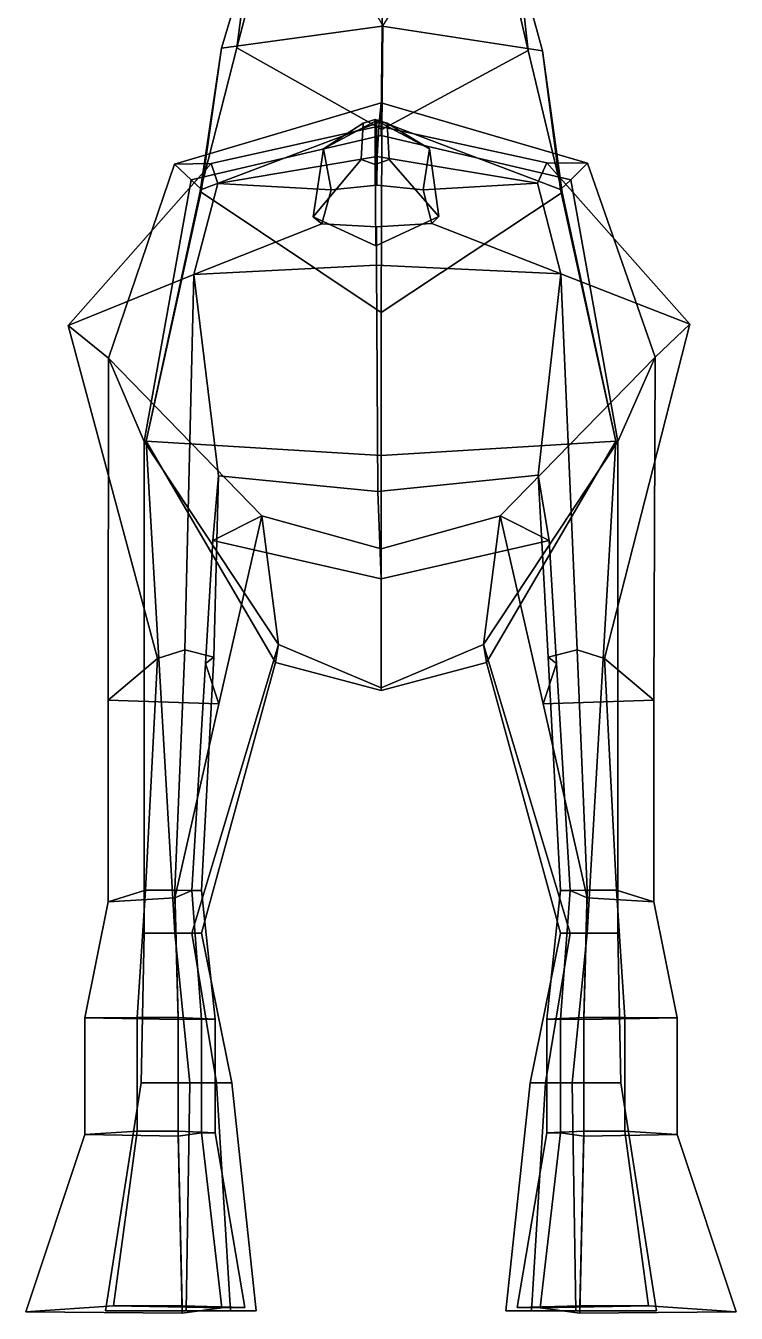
# Model space of a CAD drawing. Extents: x -87 to 93, y -151 to 313.
# Drawn here: x -84.8 to 84.8, y -151.2 to 156 of the extents above; entities that cross this region are included whole.
import ezdxf

# ---------------------------------------------------------------- set-up
doc = ezdxf.new("R2010")
doc.units = 0

msp = doc.modelspace()

# ---------------------------------------------------------------- linework, layer by layer
for points in [[(-31.585333, 172.102875, 172.904526), (-34.428154, 150.704956, 185.963425), (-22.539507, 196.031143, 212.649048), (-18.915947, 224.691772, 214.059937)], [(32.697491, 171.307068, 172.8694), (22.277111, 223.811615, 213.989761), (24.700687, 195.211151, 212.597214), (35.080704, 150.036774, 185.94072)], [(-34.428154, 150.704956, 185.963425), (0.182944, 131.18515, 203.210022), (0.464033, 156.068542, 218.634399), (-22.539507, 196.031143, 212.649048)], [(35.080704, 150.036774, 185.94072), (24.700687, 195.211151, 212.597214), (0.464033, 156.068542, 218.634399), (0.182944, 131.18515, 203.210022)], [(0.302607, 155.890625, 149.346939), (-38.036995, 150.657669, 152.756805), (-31.585333, 172.102875, 172.904526), (0.628512, 177.410156, 169.387558)], [(0.302607, 155.890625, 149.346939), (0.628512, 177.410156, 169.387558), (32.697491, 171.307068, 172.8694), (38.54557, 150.017242, 152.737915)], [(-43.113678, 116.456985, 165.234879), (-34.428154, 150.704956, 185.963425), (-31.585333, 172.102875, 172.904526), (-38.036995, 150.657669, 152.756805)], [(38.54557, 150.017242, 152.737915), (32.697491, 171.307068, 172.8694), (35.080704, 150.036774, 185.94072), (43.201427, 116.15284, 165.23114)], [(-42.797153, 116.888062, 125.663101), (-38.036995, 150.657669, 152.756805), (0.302607, 155.890625, 149.346939), (0, 133.130005, 127.307617)], [(42.797153, 116.888062, 125.663101), (0, 133.130005, 127.307617), (0.302607, 155.890625, 149.346939), (38.54557, 150.017242, 152.737915)], [(-56.053177, 56.861084, 144.639984), (-43.113678, 116.456985, 165.234879), (-38.036995, 150.657669, 152.756805), (-42.797153, 116.888062, 125.663101)], [(-43.113678, 116.456985, 165.234879), (0, 87.572411, 191.006805), (0.182944, 131.18515, 203.210022), (-34.428154, 150.704956, 185.963425)], [(43.201427, 116.15284, 165.23114), (35.080704, 150.036774, 185.94072), (0.182944, 131.18515, 203.210022), (0, 87.572411, 191.006805)], [(56.053177, 56.861084, 144.639984), (42.797153, 116.888062, 125.663101), (38.54557, 150.017242, 152.737915), (43.201427, 116.15284, 165.23114)], [(-49.24633, 122.981766, 17.135323), (-45.29306, 119.203407, 94.319176), (0, 129.799271, 94.07769), (0.01455, 137.607697, 18.294069)], [(0.01455, 137.607697, 18.294069), (-0.478673, 132.002762, -19.698505), (-40.548195, 123.093094, -20.066214), (-49.24633, 122.981766, 17.135323)], [(0.01455, 137.607697, 18.294069), (49.275433, 123.162331, 15.846904), (39.596249, 123.239975, -21.114304), (-0.478673, 132.002762, -19.698505)], [(49.275433, 123.162331, 15.846904), (0.01455, 137.607697, 18.294069), (0, 129.799271, 94.07769), (45.29306, 119.203407, 94.319176)], [(0, 129.799271, 94.07769), (-45.29306, 119.203407, 94.319176), (-42.797153, 116.888062, 125.663101), (0, 133.130005, 127.307617)], [(-4.709087, 124.04641, -88.642204), (-16.188564, 110.406296, -76.217125), (-13.72423, 126.577324, -66.892456), (-4.235319, 132.758698, -87.541977)], [(-4.235319, 132.758698, -87.541977), (-13.72423, 126.577324, -66.892456), (-1.096415, 133.381821, -66.240875), (-1.377738, 133.582703, -87.489502)], [(-13.72423, 126.577324, -66.892456), (-11.920662, 116.823547, -56.510426), (-0.974467, 117.954659, -58.932758), (-1.096415, 133.381821, -66.240875)], [(-1.378159, 122.86248, -88.851074), (-4.709087, 124.04641, -88.642204), (-4.235319, 132.758698, -87.541977), (-1.377738, 133.582703, -87.489502)], [(-1.378159, 122.86248, -88.851074), (-1.377738, 133.582703, -87.489502), (1.480153, 132.769135, -87.616722), (1.953237, 124.058624, -88.729324)], [(1.480153, 132.769135, -87.616722), (-1.377738, 133.582703, -87.489502), (-1.096415, 133.381821, -66.240875), (11.532044, 126.623627, -67.222748)], [(11.532044, 126.623627, -67.222748), (-1.096415, 133.381821, -66.240875), (-0.974467, 117.954659, -58.932758), (10.035642, 116.863785, -56.797558)], [(0, 129.799271, 94.07769), (0, 133.130005, 127.307617), (42.797153, 116.888062, 125.663101), (45.29306, 119.203407, 94.319176)], [(1.953237, 124.058624, -88.729324), (1.480153, 132.769135, -87.616722), (11.532044, 126.623627, -67.222748), (13.801975, 110.461243, -76.609322)], [(-0.478673, 132.002762, -19.698505), (-0.93507, 124.787392, -55.106056), (-38.941971, 118.316589, -44.832737), (-40.548195, 123.093094, -20.066214)], [(-0.478673, 132.002762, -19.698505), (39.596249, 123.239975, -21.114304), (37.351345, 118.456398, -45.830467), (-0.93507, 124.787392, -55.106056)], [(-16.188564, 110.406296, -76.217125), (-14.126152, 108.754158, -62.823944), (-11.920662, 116.823547, -56.510426), (-13.72423, 126.577324, -66.892456)], [(13.801975, 110.461243, -76.609322), (11.532044, 126.623627, -67.222748), (10.035642, 116.863785, -56.797558), (12.099871, 108.802223, -63.166912)], [(-74.607986, 84.491524, -23.569521), (-40.548195, 123.093094, -20.066214), (-38.941971, 118.316589, -44.832737), (-44.619373, 96.663422, -51.931843)], [(-49.24633, 122.981766, 17.135323), (-40.548195, 123.093094, -20.066214), (-74.607986, 84.491524, -23.569521), (-65.023949, 76.697144, 25.425634)], [(-65.023949, 76.697144, 25.425634), (-56.50864, 56.817696, 95.270088), (-45.29306, 119.203407, 94.319176), (-49.24633, 122.981766, 17.135323)], [(-11.920662, 116.823547, -56.510426), (-38.941971, 118.316589, -44.832737), (-0.93507, 124.787392, -55.106056), (-0.974467, 117.954659, -58.932758)], [(-1.378159, 122.86248, -88.851074), (-1.209863, 103.432793, -78.534523), (-16.188564, 110.406296, -76.217125), (-4.709087, 124.04641, -88.642204)], [(-1.378159, 122.86248, -88.851074), (1.953237, 124.058624, -88.729324), (13.801975, 110.461243, -76.609322), (-1.209863, 103.432793, -78.534523)], [(10.035642, 116.863785, -56.797558), (-0.974467, 117.954659, -58.932758), (-0.93507, 124.787392, -55.106056), (37.351345, 118.456398, -45.830467)], [(73.678032, 84.763306, -25.508732), (42.910049, 96.823837, -53.076515), (37.351345, 118.456398, -45.830467), (39.596249, 123.239975, -21.114304)], [(49.275433, 123.162331, 15.846904), (65.418533, 76.936226, 23.71977), (73.678032, 84.763306, -25.508732), (39.596249, 123.239975, -21.114304)], [(65.418533, 76.936226, 23.71977), (49.275433, 123.162331, 15.846904), (45.29306, 119.203407, 94.319176), (56.50864, 56.817696, 95.270088)], [(-56.50864, 56.817696, 95.270088), (-56.053177, 56.861084, 144.639984), (-42.797153, 116.888062, 125.663101), (-45.29306, 119.203407, 94.319176)], [(-14.126152, 108.754158, -62.823944), (-44.619373, 96.663422, -51.931843), (-38.941971, 118.316589, -44.832737), (-11.920662, 116.823547, -56.510426)], [(12.099871, 108.802223, -63.166912), (10.035642, 116.863785, -56.797558), (37.351345, 118.456398, -45.830467), (42.910049, 96.823837, -53.076515)], [(56.50864, 56.817696, 95.270088), (45.29306, 119.203407, 94.319176), (42.797153, 116.888062, 125.663101), (56.053177, 56.861084, 144.639984)], [(-56.053177, 56.861084, 144.639984), (0, 53.417564, 185.756393), (0, 87.572411, 191.006805), (-43.113678, 116.456985, 165.234879)], [(56.053177, 56.861084, 144.639984), (43.201427, 116.15284, 165.23114), (0, 87.572411, 191.006805), (0, 53.417564, 185.756393)], [(-14.126152, 108.754158, -62.823944), (-1.061384, 108.029358, -66.736519), (-1.083446, 98.846085, -69.543869), (-44.619373, 96.663422, -51.931843)], [(-1.209863, 103.432793, -78.534523), (-1.061384, 108.029358, -66.736519), (-14.126152, 108.754158, -62.823944), (-16.188564, 110.406296, -76.217125)], [(-1.209863, 103.432793, -78.534523), (13.801975, 110.461243, -76.609322), (12.099871, 108.802223, -63.166912), (-1.061384, 108.029358, -66.736519)], [(12.099871, 108.802223, -63.166912), (42.910049, 96.823837, -53.076515), (-1.083446, 98.846085, -69.543869), (-1.061384, 108.029358, -66.736519)], [(-0.774256, 44.855785, -52.859844), (-38.781158, 48.618088, -41.317238), (-44.619373, 96.663422, -51.931843), (-1.083446, 98.846085, -69.543869)], [(-0.774256, 44.855785, -52.859844), (-1.083446, 98.846085, -69.543869), (42.910049, 96.823837, -53.076515), (37.512161, 48.757919, -42.314968)], [(-44.619373, 96.663422, -51.931843), (-46.829212, 7.036828, -58.294666), (-53.333092, 4.991465, -53.923416), (-74.607986, 84.491524, -23.569521)], [(-44.619373, 96.663422, -51.931843), (-38.781158, 48.618088, -41.317238), (-39.892208, 5.330184, -54.64732), (-46.829212, 7.036828, -58.294666)], [(42.910049, 96.823837, -53.076515), (46.829212, 7.036828, -58.294666), (39.892208, 5.330184, -54.64732), (37.512161, 48.757919, -42.314968)], [(42.910049, 96.823837, -53.076515), (73.678032, 84.763306, -25.508732), (53.333092, 4.991465, -53.923416), (46.829212, 7.036828, -58.294666)], [(-65.023949, 76.697144, 25.425634), (-74.607986, 84.491524, -23.569521), (-53.333092, 4.991465, -53.923416), (-65.100189, -4.922704, 3.265653)], [(65.418533, 76.936226, 23.71977), (65.100189, -4.922704, 3.265653), (53.333092, 4.991465, -53.923416), (73.678032, 84.763306, -25.508732)], [(28.451218, 39.045303, 24.920683), (65.418533, 76.936226, 23.71977), (56.50864, 56.817696, 95.270088), (24.423635, 8.346315, 96.217789)], [(65.418533, 76.936226, 23.71977), (28.451218, 39.045303, 24.920683), (38.652531, -5.843076, 8.034111), (65.100189, -4.922704, 3.265653)], [(-65.023949, 76.697144, 25.425634), (-65.100189, -4.922704, 3.265653), (-38.652531, -5.843076, 8.034111), (-28.451218, 39.045303, 24.920683)], [(-28.451218, 39.045303, 24.920683), (-24.423635, 8.346315, 96.217789), (-56.50864, 56.817696, 95.270088), (-65.023949, 76.697144, 25.425634)], [(-49.169453, -60.57201, 132.972549), (-56.053177, 56.861084, 144.639984), (-56.50864, 56.817696, 95.270088), (-56.50864, -60.57201, 113.894051)], [(-45.141872, -60.57201, 114.320511), (-56.50864, -60.57201, 113.894051), (-56.50864, 56.817696, 95.270088), (-24.423635, 8.346315, 96.217789)], [(0, -2.655621, 144.639984), (0, 53.417564, 185.756393), (-56.053177, 56.861084, 144.639984), (-25.169968, 4.083353, 130.955841)], [(-42.797153, -60.57201, 127.570908), (-25.169968, 4.083353, 130.955841), (-56.053177, 56.861084, 144.639984), (-49.169453, -60.57201, 132.972549)], [(0, -2.655621, 144.639984), (25.169968, 4.083353, 130.955841), (56.053177, 56.861084, 144.639984), (0, 53.417564, 185.756393)], [(45.141872, -60.57201, 114.320511), (24.423635, 8.346315, 96.217789), (56.50864, 56.817696, 95.270088), (56.50864, -60.57201, 113.894051)], [(42.797153, -60.57201, 127.570908), (49.169453, -60.57201, 132.972549), (56.053177, 56.861084, 144.639984), (25.169968, 4.083353, 130.955841)], [(49.169453, -60.57201, 132.972549), (56.50864, -60.57201, 113.894051), (56.50864, 56.817696, 95.270088), (56.053177, 56.861084, 144.639984)], [(-39.892208, 5.330184, -54.64732), (-38.781158, 48.618088, -41.317238), (-40.130409, 33.142101, -24.301491), (-41.879158, 3.846295, -51.47604)], [(0, 23.972809, -24.092524), (-40.130409, 33.142101, -24.301491), (-38.781158, 48.618088, -41.317238), (-0.774256, 44.855785, -52.859844)], [(0, 23.972809, -24.092524), (-0.774256, 44.855785, -52.859844), (37.512161, 48.757919, -42.314968), (40.130409, 33.142101, -24.301491)], [(37.512161, 48.757919, -42.314968), (39.892208, 5.330184, -54.64732), (41.879158, 3.846295, -51.47604), (40.130409, 33.142101, -24.301491)], [(-38.652531, -5.843076, 8.034111), (-41.879158, 3.846295, -51.47604), (-40.130409, 33.142101, -24.301491), (-28.451218, 39.045303, 24.920683)], [(-28.451218, 39.045303, 24.920683), (-40.130409, 33.142101, -24.301491), (0, 23.972809, -24.092524), (0, 31.153881, 24.920683)], [(0, 31.153881, 24.920683), (0, -2.008202, 96.453781), (-24.423635, 8.346315, 96.217789), (-28.451218, 39.045303, 24.920683)], [(0, 31.153881, 24.920683), (28.451218, 39.045303, 24.920683), (24.423635, 8.346315, 96.217789), (0, -2.008202, 96.453781)], [(28.451218, 39.045303, 24.920683), (0, 31.153881, 24.920683), (0, 23.972809, -24.092524), (40.130409, 33.142101, -24.301491)], [(38.652531, -5.843076, 8.034111), (28.451218, 39.045303, 24.920683), (40.130409, 33.142101, -24.301491), (41.879158, 3.846295, -51.47604)], [(-49.169453, -50.234818, -58.901844), (-56.158825, -50.234818, -58.901844), (-53.333092, 4.991465, -53.923416), (-46.829212, 7.036828, -58.294666)], [(-46.829212, 7.036828, -58.294666), (-39.892208, 5.330184, -54.64732), (-42.797153, -50.376686, -58.901844), (-49.169453, -50.234818, -58.901844)], [(-45.141872, -60.57201, 114.320511), (-24.423635, 8.346315, 96.217789), (-25.169968, 4.083353, 130.955841), (-42.797153, -60.57201, 127.570908)], [(0, -2.008202, 96.453781), (0, -2.655621, 144.639984), (-25.169968, 4.083353, 130.955841), (-24.423635, 8.346315, 96.217789)], [(0, -2.008202, 96.453781), (24.423635, 8.346315, 96.217789), (25.169968, 4.083353, 130.955841), (0, -2.655621, 144.639984)], [(45.141872, -60.57201, 114.320511), (42.797153, -60.57201, 127.570908), (25.169968, 4.083353, 130.955841), (24.423635, 8.346315, 96.217789)], [(46.829212, 7.036828, -58.294666), (49.169453, -50.234818, -58.901844), (42.797153, -50.376686, -58.901844), (39.892208, 5.330184, -54.64732)], [(49.169453, -50.234818, -58.901844), (46.829212, 7.036828, -58.294666), (53.333092, 4.991465, -53.923416), (56.158825, -50.234818, -58.901844)], [(-53.333092, 4.991465, -53.923416), (-56.158825, -50.234818, -58.901844), (-65.100189, -53.022438, -9.374901), (-65.100189, -4.922704, 3.265653)], [(-45.13187, -50.384483, -58.901844), (-41.879158, 3.846295, -51.47604), (-38.652531, -5.843076, 8.034111), (-49.169453, -52.120224, -9.374901)], [(-42.797153, -50.376686, -58.901844), (-39.892208, 5.330184, -54.64732), (-41.879158, 3.846295, -51.47604), (-45.13187, -50.384483, -58.901844)], [(45.13187, -50.384483, -58.901844), (49.169453, -52.120224, -9.374901), (38.652531, -5.843076, 8.034111), (41.879158, 3.846295, -51.47604)], [(42.797153, -50.376686, -58.901844), (45.13187, -50.384483, -58.901844), (41.879158, 3.846295, -51.47604), (39.892208, 5.330184, -54.64732)], [(53.333092, 4.991465, -53.923416), (65.100189, -4.922704, 3.265653), (65.100189, -53.022438, -9.374901), (56.158825, -50.234818, -58.901844)], [(-65.100189, -4.922704, 3.265653), (-65.100189, -53.022438, -9.374901), (-49.169453, -52.120224, -9.374901), (-38.652531, -5.843076, 8.034111)], [(65.100189, -4.922704, 3.265653), (38.652531, -5.843076, 8.034111), (49.169453, -52.120224, -9.374901), (65.100189, -53.022438, -9.374901)], [(-70.653511, -80.738991, -38.669296), (-65.100189, -53.022438, -9.374901), (-56.158825, -50.234818, -58.901844), (-58.176224, -80.689575, -71.511383)], [(-48.422871, -81.105255, -38.669296), (-49.169453, -52.120224, -9.374901), (-65.100189, -53.022438, -9.374901), (-70.653511, -80.738991, -38.669296)], [(-58.176224, -80.689575, -71.511383), (-56.158825, -50.234818, -58.901844), (-49.169453, -50.234818, -58.901844), (-48.422871, -80.689575, -72.700287)], [(-39.530609, -81.039909, -72.346825), (-48.422871, -80.689575, -72.700287), (-49.169453, -50.234818, -58.901844), (-42.797153, -50.376686, -58.901844)], [(-48.422871, -81.105255, -38.669296), (-42.788593, -81.059135, -71.483475), (-45.13187, -50.384483, -58.901844), (-49.169453, -52.120224, -9.374901)], [(-42.788593, -81.059135, -71.483475), (-39.530609, -81.039909, -72.346825), (-42.797153, -50.376686, -58.901844), (-45.13187, -50.384483, -58.901844)], [(39.530609, -81.039909, -72.346825), (42.797153, -50.376686, -58.901844), (49.169453, -50.234818, -58.901844), (48.422871, -80.689575, -72.700287)], [(42.788593, -81.059135, -71.483475), (45.13187, -50.384483, -58.901844), (42.797153, -50.376686, -58.901844), (39.530609, -81.039909, -72.346825)], [(48.422871, -81.105255, -38.669296), (49.169453, -52.120224, -9.374901), (45.13187, -50.384483, -58.901844), (42.788593, -81.059135, -71.483475)], [(58.176224, -80.689575, -71.511383), (48.422871, -80.689575, -72.700287), (49.169453, -50.234818, -58.901844), (56.158825, -50.234818, -58.901844)], [(48.422871, -81.105255, -38.669296), (70.653511, -80.738991, -38.669296), (65.100189, -53.022438, -9.374901), (49.169453, -52.120224, -9.374901)], [(70.653511, -80.738991, -38.669296), (58.176224, -80.689575, -71.511383), (56.158825, -50.234818, -58.901844), (65.100189, -53.022438, -9.374901)], [(-39.279953, -96.24691, 97.7062), (-57.239452, -96.24691, 97.032379), (-56.50864, -60.57201, 113.894051), (-45.141872, -60.57201, 114.320511)], [(-45.643536, -96.24691, 127.176414), (-49.169453, -60.57201, 132.972549), (-56.50864, -60.57201, 113.894051), (-57.239452, -96.24691, 97.032379)], [(-45.643536, -96.24691, 127.176414), (-35.575298, -96.24691, 118.641815), (-42.797153, -60.57201, 127.570908), (-49.169453, -60.57201, 132.972549)], [(-35.575298, -96.24691, 118.641815), (-39.279953, -96.24691, 97.7062), (-45.141872, -60.57201, 114.320511), (-42.797153, -60.57201, 127.570908)], [(35.575298, -96.24691, 118.641815), (42.797153, -60.57201, 127.570908), (45.141872, -60.57201, 114.320511), (39.279953, -96.24691, 97.7062)], [(45.643536, -96.24691, 127.176414), (49.169453, -60.57201, 132.972549), (42.797153, -60.57201, 127.570908), (35.575298, -96.24691, 118.641815)], [(39.279953, -96.24691, 97.7062), (45.141872, -60.57201, 114.320511), (56.50864, -60.57201, 113.894051), (57.239452, -96.24691, 97.032379)], [(45.643536, -96.24691, 127.176414), (57.239452, -96.24691, 97.032379), (56.50864, -60.57201, 113.894051), (49.169453, -60.57201, 132.972549)], [(-70.653511, -108.595718, -17.719007), (-70.653511, -80.738991, -38.669296), (-58.176224, -80.689575, -71.511383), (-58.176224, -107.79731, -48.321014)], [(-48.422871, -108.961967, -17.719007), (-48.422871, -81.105255, -38.669296), (-70.653511, -80.738991, -38.669296), (-70.653511, -108.595718, -17.719007)], [(-58.176224, -107.79731, -48.321014), (-58.176224, -80.689575, -71.511383), (-48.422871, -80.689575, -72.700287), (-48.422871, -107.79731, -48.469631)], [(-39.530609, -108.18586, -48.425449), (-48.422871, -107.79731, -48.469631), (-48.422871, -80.689575, -72.700287), (-39.530609, -81.039909, -72.346825)], [(-48.422871, -108.961967, -17.719007), (-42.788593, -108.207191, -48.317528), (-42.788593, -81.059135, -71.483475), (-48.422871, -81.105255, -38.669296)], [(-42.788593, -108.207191, -48.317528), (-39.530609, -108.18586, -48.425449), (-39.530609, -81.039909, -72.346825), (-42.788593, -81.059135, -71.483475)], [(39.530609, -108.18586, -48.425449), (39.530609, -81.039909, -72.346825), (48.422871, -80.689575, -72.700287), (48.422871, -107.79731, -48.469631)], [(42.788593, -108.207191, -48.317528), (42.788593, -81.059135, -71.483475), (39.530609, -81.039909, -72.346825), (39.530609, -108.18586, -48.425449)], [(48.422871, -108.961967, -17.719007), (48.422871, -81.105255, -38.669296), (42.788593, -81.059135, -71.483475), (42.788593, -108.207191, -48.317528)], [(58.176224, -107.79731, -48.321014), (48.422871, -107.79731, -48.469631), (48.422871, -80.689575, -72.700287), (58.176224, -80.689575, -71.511383)], [(48.422871, -108.961967, -17.719007), (70.653511, -108.595718, -17.719007), (70.653511, -80.738991, -38.669296), (48.422871, -81.105255, -38.669296)], [(70.653511, -108.595718, -17.719007), (58.176224, -107.79731, -48.321014), (58.176224, -80.689575, -71.511383), (70.653511, -80.738991, -38.669296)], [(-35.942287, -150.654587, 97.545242), (-65.755051, -150.654587, 96.339104), (-57.239452, -96.24691, 97.032379), (-39.279953, -96.24691, 97.7062)], [(-46.505825, -150.654587, 150.296921), (-45.643536, -96.24691, 127.176414), (-57.239452, -96.24691, 97.032379), (-65.755051, -150.654587, 96.339104)], [(-46.505825, -150.654587, 150.296921), (-29.792561, -150.654587, 135.019989), (-35.575298, -96.24691, 118.641815), (-45.643536, -96.24691, 127.176414)], [(-29.792561, -150.654587, 135.019989), (-35.942287, -150.654587, 97.545242), (-39.279953, -96.24691, 97.7062), (-35.575298, -96.24691, 118.641815)], [(29.792561, -150.654587, 135.019989), (35.575298, -96.24691, 118.641815), (39.279953, -96.24691, 97.7062), (35.942287, -150.654587, 97.545242)], [(46.505825, -150.654587, 150.296921), (45.643536, -96.24691, 127.176414), (35.575298, -96.24691, 118.641815), (29.792561, -150.654587, 135.019989)], [(35.942287, -150.654587, 97.545242), (39.279953, -96.24691, 97.7062), (57.239452, -96.24691, 97.032379), (65.755051, -150.654587, 96.339104)], [(46.505825, -150.654587, 150.296921), (65.755051, -150.654587, 96.339104), (57.239452, -96.24691, 97.032379), (45.643536, -96.24691, 127.176414)], [(-84.750496, -150.880814, 25.559687), (-70.653511, -108.595718, -17.719007), (-58.176224, -107.79731, -48.321014), (-63.788647, -149.414337, -44.10342)], [(-47.403004, -151.221695, 25.559687), (-48.422871, -108.961967, -17.719007), (-70.653511, -108.595718, -17.719007), (-84.750496, -150.880814, 25.559687)], [(-63.788647, -149.414337, -44.10342), (-58.176224, -107.79731, -48.321014), (-48.422871, -107.79731, -48.469631), (-47.403004, -149.414337, -44.82729)], [(-32.464008, -149.873764, -44.612087), (-47.403004, -149.414337, -44.82729), (-48.422871, -107.79731, -48.469631), (-39.530609, -108.18586, -48.425449)], [(-47.403004, -151.221695, 25.559687), (-37.937424, -149.899017, -44.08643), (-42.788593, -108.207191, -48.317528), (-48.422871, -108.961967, -17.719007)], [(-37.937424, -149.899017, -44.08643), (-32.464008, -149.873764, -44.612087), (-39.530609, -108.18586, -48.425449), (-42.788593, -108.207191, -48.317528)], [(32.464008, -149.873764, -44.612087), (39.530609, -108.18586, -48.425449), (48.422871, -107.79731, -48.469631), (47.403004, -149.414337, -44.82729)], [(37.937424, -149.899017, -44.08643), (42.788593, -108.207191, -48.317528), (39.530609, -108.18586, -48.425449), (32.464008, -149.873764, -44.612087)], [(47.403004, -151.221695, 25.559687), (48.422871, -108.961967, -17.719007), (42.788593, -108.207191, -48.317528), (37.937424, -149.899017, -44.08643)], [(63.788647, -149.414337, -44.10342), (47.403004, -149.414337, -44.82729), (48.422871, -107.79731, -48.469631), (58.176224, -107.79731, -48.321014)], [(47.403004, -151.221695, 25.559687), (84.750496, -150.880814, 25.559687), (70.653511, -108.595718, -17.719007), (48.422871, -108.961967, -17.719007)], [(84.750496, -150.880814, 25.559687), (63.788647, -149.414337, -44.10342), (58.176224, -107.79731, -48.321014), (70.653511, -108.595718, -17.719007)], [(-84.750496, -150.880814, 25.559687), (-63.788647, -149.414337, -44.10342), (-37.937424, -149.899017, -44.08643), (-47.403004, -151.221695, 25.559687)], [(-63.788647, -149.414337, -44.10342), (-47.403004, -149.414337, -44.82729), (-32.464008, -149.873764, -44.612087), (-37.937424, -149.899017, -44.08643)], [(63.788647, -149.414337, -44.10342), (37.937424, -149.899017, -44.08643), (32.464008, -149.873764, -44.612087), (47.403004, -149.414337, -44.82729)], [(84.750496, -150.880814, 25.559687), (47.403004, -151.221695, 25.559687), (37.937424, -149.899017, -44.08643), (63.788647, -149.414337, -44.10342)], [(-65.755051, -150.654587, 96.339104), (-35.942287, -150.654587, 97.545242), (-29.792561, -150.654587, 135.019989), (-46.505825, -150.654587, 150.296921)], [(65.755051, -150.654587, 96.339104), (46.505825, -150.654587, 150.296921), (29.792561, -150.654587, 135.019989), (35.942287, -150.654587, 97.545242)]]:
    msp.add_3dface(points)

doc.saveas('drawing.dxf')
